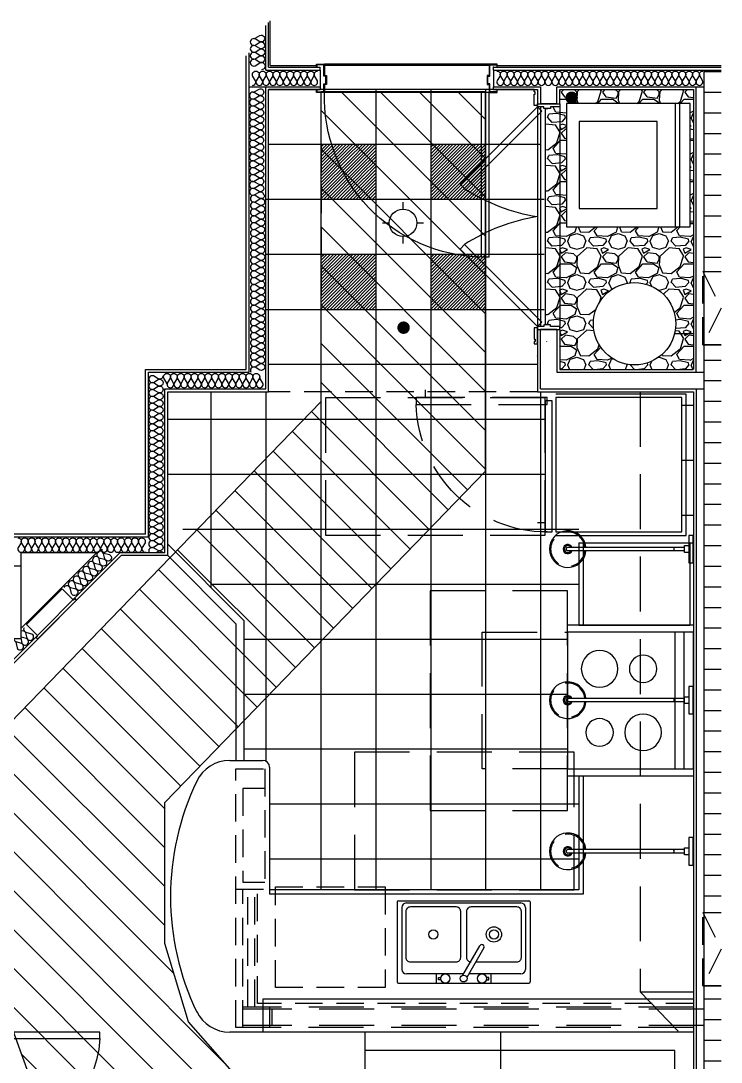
# Model space of a CAD drawing. Header units: inches. Extents: x 1121 to 1607, y 425 to 930.
# Drawn here: x 1453.6 to 1606.6, y 702.8 to 930.2 of the extents above; entities that cross this region are included whole.
import ezdxf

# ---------------------------------------------------------------- set-up
doc = ezdxf.new("R2010")
doc.units = ezdxf.units.IN
doc.header["$LTSCALE"] = 48
doc.header["$MEASUREMENT"] = 0
for name, pattern in [('CENTER', [2, 1.25, -0.25, 0.25, -0.25]), ('DASHED2', [0.375, 0.25, -0.125]), ('HIDDEN', [0.375, 0.25, -0.125]), ('HIDDEN2', [0.1875, 0.125, -0.0625])]:
    doc.linetypes.add(name, pattern=pattern)
doc.layers.get('0').update_dxf_attribs({"linetype": 'CONTINUOUS'})
doc.layers.get('DefPoints').update_dxf_attribs({"linetype": 'CONTINUOUS'})
for name, color, linetype in [('A-CLNG-ELEC', 4, 'CONTINUOUS'), ('A-CLNG-SOFFIT', 8, 'HIDDEN2'), ('a-clng-sprnkhd', 1, 'CONTINUOUS'), ('A-DOOR-FULL', 4, 'CONTINUOUS'), ('A-DOOR-THLD', 3, 'CONTINUOUS'), ('A-FAIR-CLR', 2, 'DASHED2'), ('A-FAIRH-HATCH', 9, 'CONTINUOUS'), ('A-FAIRH-ROUTE', 2, 'CONTINUOUS'), ('A-FLOR-CASE', 5, 'CONTINUOUS'), ('A-FLOR-EQPM', 5, 'CONTINUOUS'), ('A-FLOR-PATT', 13, 'CONTINUOUS'), ('A-FLOR-PFIX', 5, 'CONTINUOUS'), ('A-MWAL', 13, 'CONTINUOUS'), ('A-WALL-GYP', 13, 'CONTINUOUS'), ('A-WALL-HEAD', 6, 'CONTINUOUS'), ('A-WALL-IFULL', 7, 'CONTINUOUS'), ('A-WALL-INSUL', 9, 'CONTINUOUS'), ('A-WALL-JAMB', 8, 'CONTINUOUS'), ('a-wall-patt', 13, 'CONTINUOUS'), ('A-WALL-PGYP', 13, 'HIDDEN2'), ('A-WALL-PRHT', 5, 'CONTINUOUS'), ('A-WALL-XFULL', 4, 'CONTINUOUS'), ('S-COLS', 2, 'CONTINUOUS'), ('S-OPENINGS', 3, 'HIDDEN2'), ('S-WALL', 2, 'CONTINUOUS')]:
    doc.layers.add(name, color=color, linetype=linetype)
pattern_1 = [(0, (1954.574, 217.1187), (0, 4.5), [])]

# ---------------------------------------------------------------- blocks, each defined once
blk = doc.blocks.new('TopRef')
at = {"layer": 'A-FLOR-EQPM', "color": 8, "linetype": 'HIDDEN'}
blk.add_line((0.75, 57), (-0.9375, 57), dxfattribs=at)
at = {"layer": 'A-FLOR-EQPM'}
blk.add_line((28.125, 30.8125), (28.125, 32.5), dxfattribs=at)
at = {"layer": 'A-FLOR-EQPM', "color": 8, "linetype": 'HIDDEN'}
blk.add_lwpolyline([(2.25, 59), (2.25, 30.375), (0.75, 30.375), (0.75, 59)], close=True, dxfattribs=at)
at = {"layer": 'A-FLOR-EQPM'}
for points in [[(30.125, 29.3125), (1.5, 29.3125), (1.5, 30.8125), (30.125, 30.8125)], [(30.125, 1), (0.75, 1), (0.75, 28.5), (30.125, 28.5)]]:
    blk.add_lwpolyline(points, close=True, dxfattribs=at)
at = {"layer": 'A-FLOR-EQPM', "color": 8, "linetype": 'HIDDEN'}
blk.add_arc((1.5, 30.375), 28.625, 0, 88.498629, dxfattribs=at)
at = {"layer": 'DefPoints', "linetype": 'CENTER'}
for p, q in [((0, 0), (0, 28.5)), ((30.875, 28.5), (30.875, 0)), ((30.875, 0), (0, 0))]:
    blk.add_line(p, q, dxfattribs=at)
blk = doc.blocks.new('Range')
at = {"layer": 'A-FLOR-EQPM'}
for p, q in [((-14.9375, -2), (14.9375, -2)), ((-14.9375, -4), (14.9375, -4))]:
    blk.add_line(p, q, dxfattribs=at)
blk.add_lwpolyline([(14.9375, -27.5), (-14.9375, -27.5), (-14.9375, 0), (14.9375, 0)], close=True, dxfattribs=at)
at = {"layer": 'A-FLOR-EQPM', "color": 8, "linetype": 'HIDDEN'}
blk.add_lwpolyline([(-14.9375, -27.5), (-14.9375, -46.125), (14.9375, -46.125), (14.9375, -27.5)], dxfattribs=at)
at = {"layer": 'A-FLOR-EQPM'}
for centre, radius in [((-6.9375, -11), 4), ((6.9375, -11), 3), ((-6.9375, -20.5), 3), ((6.9375, -20.5), 4)]:
    blk.add_circle(centre, radius, dxfattribs=at)
at = {"layer": 'DefPoints', "linetype": 'CENTER'}
for p, q in [((-16.4375, -27.5), (-16.4375, 0)), ((16.4375, 0), (16.4375, -27.5))]:
    blk.add_line(p, q, dxfattribs=at)
blk = doc.blocks.new('2-0 WD DR')
at = {"layer": 'A-DOOR-FULL', "color": 4}
blk.add_lwpolyline([(0.62, -4.88), (2, -4.88), (2, -28.88), (0.62, -28.88)], close=True, dxfattribs=at)
at = {"layer": 'A-DOOR-FULL', "color": 3}
blk.add_arc((0.78, -5.06), 23.84, 272.9278, 0.4531, dxfattribs=at)
at = {"layer": 'A-WALL-HEAD'}
for p, q in [((0.62, 0), (24.63, 0)), ((0.62, -4.88), (24.63, -4.88))]:
    blk.add_line(p, q, dxfattribs=at)
at = {"layer": 'A-WALL-JAMB', "color": 8}
for points in [[(0.62, -3.5), (0.62, -4.87), (0, -4.87), (0, 0), (0.62, 0), (0.62, -2), (1, -2), (1, -3.5), (0.62, -3.5)], [(24.62, -3.5), (24.62, -4.87), (25.25, -4.87), (25.25, 0), (24.62, 0), (24.62, -2), (24.25, -2), (24.25, -3.5), (24.62, -3.5)]]:
    blk.add_lwpolyline(points, dxfattribs=at)
for points in [[(-2.13, -5.62), (-2.13, -5.37), (-2.63, -5.37), (-2.63, -5.62), (-2.63, -5.62), (-3.13, -5.62), (-3.13, -4.87), (0.37, -4.87), (0.37, -5.62)], [(27.38, -5.62), (27.38, -5.37), (27.88, -5.37), (27.88, -5.62), (27.88, -5.62), (28.38, -5.62), (28.38, -4.87), (24.88, -4.87), (24.88, -5.62)]]:
    blk.add_lwpolyline(points, close=True, dxfattribs=at)
blk = doc.blocks.new('4-0 PR DR')
at = {"layer": 'A-DOOR-FULL'}
for points in [[(0.62, -4.87), (1.6, -3.9), (18.52, -20.83), (17.55, -21.8)], [(48.62, -4.87), (47.65, -3.9), (30.72, -20.83), (31.7, -21.8)]]:
    blk.add_lwpolyline(points, close=True, dxfattribs=at)
at = {"layer": 'A-DOOR-FULL', "color": 3}
for centre, start, end in [((-17.01, 1.9), 327.3954, 350.7553), ((66.26, 1.9), 189.2447, 212.6046)]:
    blk.add_arc(centre, 42.19, start, end, dxfattribs=at)
at = {"layer": 'A-WALL-HEAD'}
for p, q in [((0.62, 0), (48.62, 0)), ((0.62, -4.88), (48.62, -4.87))]:
    blk.add_line(p, q, dxfattribs=at)
at = {"layer": 'A-WALL-JAMB'}
for points in [[(0.62, -3.5), (0.62, -4.87), (0, -4.87), (0, 0), (0.62, 0), (0.62, -2), (1, -2), (1, -3.5), (0.62, -3.5)], [(48.62, -3.5), (48.62, -4.87), (49.25, -4.87), (49.25, 0), (48.62, 0), (48.62, -2), (48.25, -2), (48.25, -3.5), (48.62, -3.5)]]:
    blk.add_lwpolyline(points, dxfattribs=at)
for points in [[(-2.13, -5.62), (-2.13, -5.37), (-2.63, -5.37), (-2.63, -5.62), (-2.63, -5.62), (-3.13, -5.62), (-3.13, -4.87), (0.37, -4.87), (0.37, -5.62)], [(51.38, -5.62), (51.38, -5.37), (51.88, -5.37), (51.88, -5.62), (51.88, -5.62), (52.38, -5.62), (52.38, -4.87), (48.88, -4.87), (48.88, -5.62)]]:
    blk.add_lwpolyline(points, close=True, dxfattribs=at)
blk = doc.blocks.new('3-0 MTL DR')
at = {"layer": 'A-DOOR-FULL'}
blk.add_lwpolyline([(2.59, -41.45), (2.59, -5.45), (0.96, -5.45), (0.96, -41.45)], close=True, dxfattribs=at)
at = {"layer": 'A-DOOR-FULL', "color": 3}
blk.add_arc((1.93, -6.48), 34.98, 271.0777, 1.6032, dxfattribs=at)
at = {"layer": 'A-DOOR-THLD'}
for p, q in [((0.9, 0.63), (36.9, 0.63)), ((0.9, -5.5), (36.9, -5.5))]:
    blk.add_line(p, q, dxfattribs=at)
at = {"layer": 'A-WALL-HEAD'}
for p, q in [((0.9, 0.37), (36.9, 0.37)), ((0.9, -4.88), (36.9, -4.88))]:
    blk.add_line(p, q, dxfattribs=at)
at = {"layer": 'A-WALL-JAMB', "color": 8}
for points in [[(-0.75, 0), (-0.86, 0), (-0.86, 0.63), (0.9, 0.63), (0.9, -1.83), (1.33, -1.83), (1.33, -3.75), (0.9, -3.75), (0.9, -5.5), (-0.86, -5.5), (-0.86, -4.88), (-0.75, -4.88), (-0.75, -5.39), (0.79, -5.39), (0.79, -3.64), (1.23, -3.64), (1.23, -1.94), (0.79, -1.94), (0.79, 0.52), (-0.75, 0.52), (-0.75, 0.11), (-0.75, 0.11)], [(38.54, 0), (38.65, 0), (38.65, 0.63), (36.9, 0.63), (36.9, -1.83), (36.46, -1.83), (36.46, -3.75), (36.9, -3.75), (36.9, -5.5), (38.65, -5.5), (38.65, -4.88), (38.54, -4.88), (38.54, -5.39), (37.01, -5.39), (37.01, -3.64), (36.57, -3.64), (36.57, -1.94), (37.01, -1.94), (37.01, 0.52), (38.54, 0.52), (38.54, 0.11), (38.54, 0.11)]]:
    blk.add_lwpolyline(points, close=True, dxfattribs=at)
at = {"layer": 'A-WALL-JAMB'}
blk.add_point((0, 0), dxfattribs=at)
blk = doc.blocks.new('A$C48A50644')
at = {"layer": 'A-FLOR-CASE', "linetype": 'Continuous'}
for p, q in [((-60, -21.91), (-60, 0.06)), ((-60, -4), (-4, -4)), ((-4, -4), (-4, -71.68)), ((-26.25, -42), (0, -42)), ((-20.25, -71.68), (0.15, -71.68))]:
    blk.add_line(p, q, dxfattribs=at)
at = {"layer": 'A-FLOR-CASE'}
for p, q in [((-54, -27.91), (-28.25, -27.91)), ((-26.25, -29.91), (-26.25, -67.63))]:
    blk.add_line(p, q, dxfattribs=at)
at = {"layer": 'A-FLOR-CASE', "linetype": 'Continuous'}
for centre, start in [((-54, -21.91), 180), ((-20.25, -65.68), 210)]:
    blk.add_arc(centre, 6, start, 270, dxfattribs=at)
at = {"layer": 'A-FLOR-CASE', "linetype": 'HIDDEN'}
for centre, radius, start, end in [((-28.25, -29.91), 2, 0, 90), ((-29.69, -71.09), 4.88, 29.5664, 45.1763)]:
    blk.add_arc(centre, radius, start, end, dxfattribs=at)

msp = doc.modelspace()

# ---------------------------------------------------------------- hatches: boundary and pattern name
at = {"layer": 'A-FAIRH-HATCH'}
h = msp.add_hatch(dxfattribs=at)
h.set_pattern_fill('ANSI31', color=256, scale=48, angle=270, style=0)
h.set_pattern_definition([(315, (-1622.1714, -3.963), (4.242641, 4.242641), [])])
h.paths.add_polyline_path([(1510.37, 688.73), (1490.26, 711.61), (1485.04, 728.73), (1485.04, 759.48), (1555.13, 831.85), (1555.13, 914.7), (1519.13, 914.7), (1519.13, 847), (1449.04, 774.63), (1449.04, 761.05), (1329.37, 761.05), (1329.37, 812.85), (1293.37, 812.85), (1293.37, 761.05), (1278.37, 761.05), (1278.37, 781.23), (1241.12, 832.53), (1199.72, 832.53), (1199.72, 796.53), (1223.52, 796.53), (1242.37, 768.88), (1242.37, 725.05), (1238.64, 660.5), (1219.32, 628.3), (1219.32, 576.75), (1169.6, 576.75), (1169.6, 540.75), (1219.32, 540.75), (1219.16, 483.9), (1211.54, 477.4), (1197.72, 472.89), (1156.92, 472.89), (1156.92, 436.89), (1203.44, 436.89), (1229.49, 445.39), (1248.3, 458.71), (1255.16, 480.72), (1255.16, 618.04), (1274.09, 649.61), (1278.29, 725.05), (1449.04, 725.05), (1449.04, 717.38), (1457.03, 695.47), (1474.37, 677.38), (1474.37, 477.05), (1414.37, 477.05), (1414.37, 569.46), (1399.11, 605.77), (1399.11, 651.05), (1363.1, 651.05), (1363.14, 605.79), (1321.22, 605.79), (1321.22, 569.79), (1376.97, 569.79), (1378.37, 564.64), (1378.37, 491.69), (1321.22, 491.69), (1321.22, 455.69), (1378.37, 455.69), (1378.37, 441.05), (1482.58, 441.05), (1483.73, 438.02), (1522.26, 438.02), (1510.37, 469.2)])
at = {"layer": 'A-FLOR-PATT'}
h = msp.add_hatch(dxfattribs=at)
h.set_pattern_fill('GRAVL1', color=256, scale=9, style=0)
h.set_pattern_definition([(228.0128, (6.51, 9.01044), (-71.9999841, -81.00001207), [1.210824, -119.87179]), (184.9697, (5.69998, 8.11044), (108.00000946, 8.99992176), [2.077812, -205.703325]), (132.5104, (3.63, 7.93044), (89.99991647, -99.00007806), [1.46509, -145.04429]), (267.2737, (0.11998, 5.68044), (8.99996416, 180.00000265), [1.892142, -187.322022]), (292.8337, (0.02998, 3.79044), (-45.00008915, 107.99996771), [1.855395, -183.684357]), (357.2737, (0.74998, 2.08044), (-180.00000265, 8.99996416), [1.892142, -187.322022]), (37.6942, (2.63998, 1.99044), (-117.00006611, -89.999913646), [2.50226, -247.72364]), (72.2553, (4.61998, 3.52044), (63.000096864, 197.99996608), [2.362392, -233.87689]), (121.4296, (5.33998, 5.77044), (-72.00007411, 116.99995533), [1.89855, -187.956657]), (175.2364, (4.35, 7.39044), (99.00000852, -8.9999238), [2.16749, -106.206867]), (222.3974, (2.18998, 7.57044), (-108.00006616, -98.99992874), [2.803032, -277.500375]), (138.8141, (9.03, 5.5904), (-63.00002652, 53.99997582), [0.95671, -94.714596]), (171.4692, (8.30998, 6.22044), (116.99998456, -18.00007119), [1.820133, -180.1936]), (225, (6.51, 6.4904), (-1e-15, -9.000003), [1.27279, -11.45513]), (203.1986, (5.88, 7.5704), (44.9999976, 18.0000119), [0.68542, -67.856535]), (291.8014, (5.25, 7.3004), (-8.9999992, 27.0000025), [0.969327, -47.49716]), (30.9638, (5.61, 6.4004), (26.9999822, 18.0000224), [1.57436, -50.904207]), (161.5651, (6.96, 7.2104), (18.000004, -8.9999856), [1.13842, -27.322083]), (16.3895, (0.03, 7.30044), (90.00001979, 26.99993439), [1.5948, -157.885605]), (70.3462, (1.56, 7.75044), (-35.99995723, -99.00001922), [1.33795, -132.45667]), (293.1986, (6.96, 9.0104), (-18.0000119, 44.9999976), [1.370835, -67.17112]), (343.6105, (7.5, 7.75044), (-90.00001979, 26.99993439), [1.5948, -157.885605]), (339.444, (0.03, 1.7204), (-45.0000166, 17.99996397), [1.53792, -75.358116]), (294.7751, (1.47, 1.18044), (-44.9999297, 99.0000308), [1.2886, -127.571787]), (66.8014, (7.05, 0.0104), (18.0000119, 44.9999976), [1.370835, -67.17112]), (17.354, (7.59, 1.27044), (-117.00001817, -35.99995052), [1.50868, -149.358816]), (69.444, (2.64, 0.0104), (-17.99996397, -45.0000166), [0.76896, -76.127076]), (101.3099, (6.51, 0.0104), (-8.9999787, 36.0000068), [0.45891, -45.43226]), (165.9638, (6.42, 0.4604), (27.000005, -8.9999825), [1.855395, -35.25255]), (186.009, (4.62, 0.91044), (89.99999776, 8.99999386), [1.71945, -170.225307]), (303.6901, (5.61, 5.5904), (-9.000012, 17.999996), [1.298, -31.15196]), (353.1572, (6.32998, 4.51044), (152.99999429, -18.00007198), [2.266146, -224.348067]), (60.9454, (8.58, 4.2404), (-36.00000024, -63.00000346), [0.926604, -91.734066]), (90, (9.03, 5.05), (-9, 9), [0.54, -8.46]), (120.2564, (4.44, 1.18044), (35.99995398, -63.0000221), [1.250316, -123.78168]), (48.0128, (3.81, 2.26044), (71.9999841, 81.00001207), [2.42165, -118.66097]), (0, (5.43, 4.06), (9, 9), [2.34, -6.66]), (325.3048, (7.77, 4.06044), (-89.99994833, 63.00007749), [1.423026, -140.879466]), (254.0546, (8.94, 3.2504), (-8.999999, -36.0000011), [1.31042, -64.21057]), (207.646, (8.57998, 1.99044), (-170.999962265, -90.00006942), [2.133585, -211.225266]), (175.4261, (6.68998, 1.00044), (-117.000005025, 8.99995321), [2.25719, -223.461666])])
h.paths.add_polyline_path([(1600.54, 885.93), (1599.84, 885.93), (1599.84, 885.18), (1572.84, 885.18), (1572.84, 912.18), (1599.84, 912.18), (1599.84, 885.93), (1600.54, 885.93), (1600.54, 915.2), (1571.35, 915.2), (1571.35, 912.07), (1571.35, 911.45), (1569.35, 911.45), (1569.35, 911.07), (1568.22, 911.07), (1568.22, 863.82), (1569.35, 863.82), (1569.35, 863.45), (1571.35, 863.45), (1571.35, 862.82), (1571.35, 854.07), (1600.54, 854.07), (1600.54, 861.93), (1596.44, 861.93, -0.887613), (1578.69, 864.05, -1), (1596.69, 864.05, -0.059539), (1596.44, 861.93), (1600.54, 861.93)])
h = msp.add_hatch(dxfattribs=at)
h.set_pattern_fill('ANSI31', color=256, scale=4, angle=90, style=0)
h.set_pattern_definition([(225, (921.55254, 1088.49906), (-0.3535534, 0.3535534), [])])
h.paths.add_polyline_path([(1531.22, 867.19), (1519.22, 867.19), (1519.22, 879.2), (1531.22, 879.2)])
edge = h.paths.add_edge_path()
edge.add_line((1531.22, 892.16), (1531.22, 891.2))
edge.add_line((1531.22, 891.2), (1519.22, 891.2))
edge.add_line((1519.22, 891.2), (1519.22, 903.2))
edge.add_line((1519.22, 903.2), (1523.17, 903.2))
edge.add_ellipse((1555.83, 918.58), major_axis=(-25.53, 25.53), ratio=1, start_angle=70.2211, end_angle=92.0301)
edge = h.paths.add_edge_path(flags=16)
edge.add_ellipse((1555.83, 918.58), major_axis=(-25.53, 25.53), ratio=1, start_angle=70.2211, end_angle=92.0301, ccw=False)
edge.add_line((1523.17, 903.2), (1531.22, 903.2))
edge.add_line((1531.22, 903.2), (1531.22, 892.16))
h.paths.add_polyline_path([(1554.35, 891.2), (1543.22, 891.2), (1543.22, 903.2), (1554.35, 903.2)])
h.paths.add_polyline_path([(1555.22, 867.19), (1543.22, 867.19), (1543.22, 879.2), (1555.22, 879.2)])
h.paths.add_polyline_path([(1555.22, 892.88), (1555.16, 892.77), (1555.22, 892.74), (1555.22, 891.2), (1554.35, 891.2), (1554.35, 903.2), (1555.22, 903.2)])
at = {"layer": 'a-wall-patt'}
h = msp.add_hatch(dxfattribs=at)
h.set_pattern_fill('LINE', color=256, scale=36, style=0)
h.set_pattern_definition(pattern_1)
h.paths.add_polyline_path([(1606.6, 919.45), (1602.79, 919.45), (1602.79, 875.45), (1606.6, 875.45)])
h = msp.add_hatch(dxfattribs=at)
h.set_pattern_fill('LINE', color=256, scale=36, style=0)
h.set_pattern_definition(pattern_1)
h.paths.add_polyline_path([(1606.6, 859.45), (1602.79, 859.45), (1602.79, 735.45), (1606.6, 735.45)])
h = msp.add_hatch(dxfattribs=at)
h.set_pattern_fill('LINE', color=256, scale=36, style=0)
h.set_pattern_definition(pattern_1)
h.paths.add_polyline_path([(1606.6, 719.45), (1602.79, 719.45), (1602.79, 575.33), (1606.6, 575.33)])

# ---------------------------------------------------------------- linework, layer by layer
at = {"color": 8}
msp.add_point((1556.83, 920.07), dxfattribs=at)
at = {"layer": 'A-CLNG-ELEC'}
for p, q in [((1537.1, 889.09), (1537.1, 890.59)), ((1532.6, 886.09), (1534.1, 886.09)), ((1540.1, 886.09), (1541.6, 886.09)), ((1537.1, 881.59), (1537.1, 883.09)), ((1598.56, 815.21), (1573.1, 815.21)), ((1598.56, 814.46), (1573.1, 814.46)), ((1598.56, 782.21), (1573.1, 782.21)), ((1598.56, 781.46), (1573.1, 781.46)), ((1598.56, 749.21), (1573.1, 749.21)), ((1598.56, 748.46), (1573.1, 748.46))]:
    msp.add_line(p, q, dxfattribs=at)
for points in [[(1599.56, 811.84), (1600.48, 811.84), (1600.48, 817.84), (1599.56, 817.84)], [(1599.56, 778.84), (1600.48, 778.84), (1600.48, 784.84), (1599.56, 784.84)], [(1599.56, 745.84), (1600.48, 745.84), (1600.48, 751.84), (1599.56, 751.84)]]:
    msp.add_lwpolyline(points, close=True, dxfattribs=at)
for points in [[(1598.56, 814.09), (1598.56, 815.59), (1599.56, 815.59), (1599.56, 814.09), (1598.56, 814.09)], [(1598.56, 781.09), (1598.56, 782.59), (1599.56, 782.59), (1599.56, 781.09), (1598.56, 781.09)], [(1598.56, 748.09), (1598.56, 749.59), (1599.56, 749.59), (1599.56, 748.09), (1598.56, 748.09)]]:
    msp.add_lwpolyline(points, dxfattribs=at)
msp.add_circle((1537.1, 886.09), 3, dxfattribs=at)
for centre, radius, start, end in [((1573.1, 814.84), 4, 7.1808, 352.8192), ((1573.1, 814.84), 1, 22.0243, 337.9757), ((1573.1, 814.84), 0.75, 30, 330), ((1573.1, 814.84), 0.375, 90, 270), ((1595.85, 814.84), 0.5, 311.4096, 48.5904), ((1573.1, 781.84), 4, 7.1808, 352.8192), ((1573.1, 781.84), 1, 22.0243, 337.9757), ((1573.1, 781.84), 0.75, 30, 330), ((1573.1, 781.84), 0.375, 90, 270), ((1595.85, 781.84), 0.5, 311.4096, 48.5904), ((1573.1, 748.84), 4, 7.1808, 352.8192), ((1573.1, 748.84), 1, 22.0243, 337.9757), ((1573.1, 748.84), 0.75, 30, 330), ((1573.1, 748.84), 0.375, 90, 270), ((1595.85, 748.84), 0.5, 311.4096, 48.5904)]:
    msp.add_arc(centre, radius, start, end, dxfattribs=at)
at = {"layer": 'A-CLNG-ELEC', "linetype": 'HIDDEN2'}
for centre in [(1573.1, 814.84), (1573.1, 781.84), (1573.1, 748.84)]:
    msp.add_arc(centre, 3.75, 7.6623, 352.3377, dxfattribs=at)
at = {"layer": 'A-CLNG-SOFFIT'}
msp.add_line((1566.47, 849.19), (1507.73, 849.19), dxfattribs=at)
msp.add_lwpolyline([(1519.22, 867.19), (1555.22, 867.19), (1555.22, 903.2), (1519.22, 903.2)], close=True, dxfattribs=at)
at = {"layer": 'a-clng-sprnkhd', "const_width": 1.36}
for points in [[(1573.94, 912.72, 1), (1573.94, 914.08, 1)], [(1537.22, 862.51, 1), (1537.22, 863.87, 1)]]:
    msp.add_lwpolyline(points, format="xyb", close=True, dxfattribs=at)
at = {"layer": 'A-FAIR-CLR'}
for points in [[(1520.17, 817.89), (1568.17, 817.89), (1568.17, 847.89), (1520.17, 847.89)], [(1543.05, 805.76), (1543.05, 757.76), (1573.05, 757.76), (1573.05, 805.76)], [(1526.48, 740.46), (1574.48, 740.46), (1574.48, 770.46), (1526.48, 770.46)]]:
    msp.add_lwpolyline(points, close=True, dxfattribs=at)
at = {"layer": 'A-FAIRH-ROUTE'}
for points in [[(1510.37, 688.73), (1490.26, 711.61), (1485.04, 728.73), (1485.04, 759.48), (1555.13, 831.85), (1555.13, 914.7), (1519.13, 914.7), (1519.13, 847), (1449.04, 774.63), (1449.04, 761.05), (1329.37, 761.05), (1329.37, 812.85), (1293.37, 812.85), (1293.37, 761.05), (1278.37, 761.05), (1278.37, 781.23), (1241.12, 832.53), (1199.72, 832.53), (1199.72, 796.53), (1223.52, 796.53), (1242.37, 768.88), (1242.37, 725.05), (1238.64, 660.5)], [(1274.09, 649.61), (1278.29, 725.05), (1449.04, 725.05), (1449.04, 717.38), (1457.03, 695.47)]]:
    msp.add_lwpolyline(points, dxfattribs=at)
at = {"layer": 'A-FLOR-CASE', "linetype": 'DASHED2'}
for p, q in [((1588.87, 849.19), (1588.87, 718.19)), ((1588.87, 718.19), (1600.48, 706.19)), ((1588.87, 718.19), (1600.54, 718.19))]:
    msp.add_line(p, q, dxfattribs=at)
at = {"layer": 'A-FLOR-CASE'}
for p, q in [((1575.48, 816.19), (1600.48, 816.19)), ((1575.48, 816.19), (1575.48, 798.19)), ((1576.48, 816.19), (1576.48, 798.19)), ((1599.73, 816.19), (1599.73, 798.19)), ((1599.73, 798.19), (1575.48, 798.19)), ((1499.25, 768.69), (1506.46, 768.69)), ((1507.96, 767.19), (1507.96, 739.46)), ((1575.48, 765.32), (1575.48, 740.46)), ((1575.48, 765.32), (1600.48, 765.32)), ((1576.48, 765.32), (1576.48, 739.46)), ((1575.48, 740.46), (1507.96, 740.46)), ((1576.48, 739.46), (1507.96, 739.46)), ((1600.54, 716.59), (1506.46, 716.59)), ((1506.46, 716.59), (1506.46, 709.34)), ((1516.3, 709.34), (1499.25, 709.34)), ((1600.48, 709.34), (1515.98, 709.34))]:
    msp.add_line(p, q, dxfattribs=at)
at = {"layer": 'A-FLOR-CASE', "color": 8, "linetype": 'HIDDEN2'}
msp.add_line((1600.54, 715.59), (1505.33, 715.59), dxfattribs=at)
at = {"layer": 'A-FLOR-CASE'}
for centre, radius, start, end in [((1499.25, 760.69), 8, 89.9965, 154.3855), ((1506.46, 767.19), 1.5, 360, 90), ((1544.61, 738.94), 58.31, 154.3848, 205.6163), ((1499.25, 717.34), 8, 205.6145, 270)]:
    msp.add_arc(centre, radius, start, end, dxfattribs=at)
at = {"layer": 'A-FLOR-EQPM'}
for p, q in [((1596.59, 885.18), (1596.59, 912.18)), ((1597.59, 885.18), (1597.59, 912.18))]:
    msp.add_line(p, q, dxfattribs=at)
for points in [[(1599.84, 885.18), (1599.84, 912.18), (1572.84, 912.18), (1572.84, 885.18), (1599.84, 885.18)], [(1592.59, 889.18), (1592.59, 908.18), (1575.59, 908.18), (1575.59, 889.18), (1592.59, 889.18)]]:
    msp.add_lwpolyline(points, dxfattribs=at)
msp.add_lwpolyline([(1454.85, 798.37), (1457.32, 795.92), (1456.96, 795.57), (1457.32, 795.21), (1465.8, 803.7), (1465.45, 804.05), (1465.1, 803.7), (1462.63, 806.15)], close=True, dxfattribs=at)
at = {"layer": 'A-FLOR-EQPM', "linetype": 'HIDDEN2'}
msp.add_lwpolyline([(1533.22, 719.07), (1509.22, 719.07), (1509.22, 741.06), (1533.22, 741.06), (1533.22, 719.07)], dxfattribs=at)
at = {"layer": 'A-FLOR-PATT'}
for p, q in [((1565.72, 915.2), (1507.73, 915.2)), ((1531.22, 740.46), (1531.22, 915.04)), ((1543.22, 740.46), (1543.22, 915.04)), ((1555.22, 740.46), (1555.22, 915.04)), ((1519.22, 740.46), (1519.22, 913.82)), ((1567.22, 863.45), (1567.22, 911.45)), ((1568.22, 863.82), (1568.22, 911.07)), ((1567.22, 903.2), (1507.73, 903.2)), ((1567.91, 891.2), (1507.22, 891.2)), ((1599.84, 885.93), (1600.48, 885.93)), ((1567.91, 879.2), (1507.22, 879.2)), ((1507.22, 867.19), (1567.91, 867.19)), ((1596.44, 861.93), (1600.48, 861.93)), ((1566.47, 860.2), (1566.47, 854.33)), ((1568.47, 860.25), (1568.47, 860.2)), ((1507.73, 855.19), (1566.47, 855.19)), ((1495.22, 806.41), (1495.22, 849.19)), ((1507.22, 768.48), (1507.22, 849.19)), ((1567.22, 740.46), (1567.22, 849.19)), ((1600.48, 846.2), (1597.98, 846.2)), ((1485.73, 843.19), (1568.17, 843.19)), ((1600.48, 834.2), (1597.98, 834.2)), ((1485.73, 831.19), (1568.17, 831.19)), ((1600.48, 822.2), (1597.98, 822.2)), ((1489.02, 819.19), (1575.48, 819.19)), ((1485.73, 815.9), (1502.35, 799.28)), ((1485.73, 813.43), (1500.6, 798.55)), ((1495.22, 807.19), (1575.48, 807.19)), ((1500.6, 798.55), (1500.6, 768.69)), ((1502.35, 799.28), (1502.35, 768.69)), ((1502.35, 795.19), (1573.05, 795.19)), ((1502.35, 783.19), (1573.05, 783.19)), ((1502.35, 771.19), (1573.05, 771.19)), ((1507.96, 759.19), (1575.48, 759.19)), ((1507.96, 747.19), (1575.48, 747.19))]:
    msp.add_line(p, q, dxfattribs=at)
at = {"layer": 'A-FLOR-PFIX'}
for p, q in [((1535.84, 737.81), (1535.84, 720.31)), ((1536.09, 738.06), (1564.59, 738.06)), ((1537.84, 737.56), (1562.84, 737.56)), ((1564.84, 737.81), (1564.84, 720.31)), ((1536.84, 736.56), (1536.84, 723.06)), ((1563.84, 736.56), (1563.84, 723.06)), ((1550.19, 721.8), (1553.91, 728.24)), ((1554.77, 727.74), (1551.06, 721.3)), ((1544.34, 722.06), (1537.84, 722.06)), ((1544.84, 721.31), (1545.4, 721.31)), ((1544.84, 720.81), (1544.84, 721.31)), ((1555.84, 721.31), (1555.28, 721.31)), ((1555.84, 720.81), (1555.84, 721.31)), ((1562.84, 722.06), (1556.34, 722.06)), ((1536.09, 720.06), (1564.59, 720.06)), ((1545.4, 720.81), (1544.84, 720.81)), ((1555.28, 720.81), (1555.84, 720.81))]:
    msp.add_line(p, q, dxfattribs=at)
msp.add_lwpolyline([(1537.71, 735.69), (1537.71, 725.69, 0.414214), (1538.71, 724.69), (1548.71, 724.69, 0.414214), (1549.71, 725.69), (1549.71, 735.69, 0.414214), (1548.71, 736.69), (1538.71, 736.69, 0.414214)], format="xyb", close=True, dxfattribs=at)
for points in [[(1553.01, 724.69), (1561.96, 724.69, 0.414214), (1562.96, 725.69), (1562.96, 735.69, 0.414214), (1561.96, 736.69), (1551.96, 736.69, 0.414214), (1550.96, 735.69)], [(1550.96, 735.69), (1550.96, 725.69, 0.414214), (1551.96, 724.69)]]:
    msp.add_lwpolyline(points, format="xyb", dxfattribs=at)
msp.add_lwpolyline([(1550.33, 722.06), (1544.34, 722.06), (1544.34, 720.06), (1556.34, 720.06), (1556.34, 722.06), (1551.49, 722.06)], dxfattribs=at)
for centre, radius in [((1587.69, 864.05), 9), ((1556.96, 730.69), 1.67), ((1546.34, 721.06), 1), ((1550.34, 721.06), 0.75), ((1554.34, 721.06), 1)]:
    msp.add_circle(centre, radius, dxfattribs=at)
at = {"layer": 'A-FLOR-PFIX', "linetype": 'Continuous'}
for centre in [(1543.71, 730.69), (1556.96, 730.69)]:
    msp.add_circle(centre, 1, dxfattribs=at)
at = {"layer": 'A-FLOR-PFIX'}
for centre, radius, start, end in [((1536.09, 737.81), 0.25, 90, 180), ((1537.84, 736.56), 1, 90, 180), ((1562.84, 736.56), 1, 0, 90), ((1564.59, 737.81), 0.25, 0, 90), ((1554.34, 727.99), 0.5, 330, 150), ((1537.84, 723.06), 1, 180, 270), ((1562.84, 723.06), 1, 270, 0), ((1536.09, 720.31), 0.25, 180, 270), ((1564.59, 720.31), 0.25, 270, 0)]:
    msp.add_arc(centre, radius, start, end, dxfattribs=at)
at = {"layer": 'A-MWAL'}
for p, q in [((1508.1, 920.45), (1508.1, 930.2)), ((1508.1, 920.45), (1518.17, 920.45)), ((1519.03, 919.45), (1519.03, 920.07)), ((1556.83, 919.45), (1556.83, 920.07)), ((1557.69, 920.45), (1606.6, 920.45)), ((1519.03, 915.82), (1519.03, 915.2)), ((1556.82, 915.82), (1556.82, 915.2))]:
    msp.add_line(p, q, dxfattribs=at)
at = {"layer": 'A-WALL-GYP'}
for p, q in [((1507.72, 920.07), (1507.72, 929.82)), ((1502.85, 894.44), (1502.85, 922.57)), ((1507.72, 920.07), (1519.03, 920.07)), ((1556.83, 920.07), (1606.6, 920.07)), ((1507.73, 894.44), (1507.73, 915.2)), ((1507.73, 915.2), (1519.03, 915.2)), ((1556.83, 915.2), (1566.47, 915.2)), ((1566.47, 915.2), (1566.47, 915.08)), ((1566.47, 915.14), (1566.47, 912.07)), ((1571.35, 915.2), (1600.54, 915.2)), ((1571.35, 912.07), (1571.35, 915.2)), ((1600.54, 915.2), (1600.54, 854.07)), ((1502.85, 854.07), (1502.85, 894.44)), ((1507.73, 849.19), (1507.73, 894.44)), ((1566.47, 862.82), (1566.47, 849.19)), ((1571.35, 862.82), (1571.35, 854.07)), ((1566.47, 856.94), (1566.47, 857.06)), ((1480.85, 854.07), (1502.85, 854.07)), ((1480.85, 818.07), (1480.85, 854.07)), ((1571.35, 854.07), (1600.48, 854.07)), ((1485.73, 849.19), (1507.73, 849.19)), ((1485.73, 813.43), (1485.73, 849.19)), ((1566.47, 849.19), (1600.54, 849.19)), ((1600.54, 849.19), (1600.54, 437.84)), ((1480.85, 818.07), (1441.98, 818.07)), ((1475.53, 813.43), (1446.85, 784.75)), ((1485.73, 813.43), (1475.53, 813.43))]:
    msp.add_line(p, q, dxfattribs=at)
at = {"layer": 'A-WALL-IFULL'}
for p, q in [((1503.48, 894.44), (1503.48, 915.82)), ((1507.1, 894.44), (1507.1, 915.82)), ((1567.1, 915.82), (1567.1, 912.07)), ((1570.72, 912.07), (1570.72, 915.82)), ((1601.17, 853.44), (1601.17, 915.82)), ((1570.72, 912.07), (1567.1, 912.07)), ((1503.48, 853.44), (1503.48, 894.44)), ((1507.1, 849.82), (1507.1, 894.44)), ((1567.1, 849.82), (1567.1, 862.82)), ((1570.72, 862.82), (1567.1, 862.82)), ((1570.72, 862.82), (1570.72, 853.44)), ((1481.48, 853.44), (1503.48, 853.44)), ((1570.72, 853.44), (1602.79, 853.44)), ((1485.1, 849.82), (1507.1, 849.82)), ((1567.1, 849.82), (1602.79, 849.82)), ((1601.17, 849.82), (1601.17, 437.21)), ((1481.48, 817.44), (1442.6, 817.44)), ((1446.23, 785.01), (1475.27, 814.05)), ((1470.15, 814.05), (1453.6, 814.05)), ((1453.6, 797.51), (1470.15, 814.05)), ((1453.6, 814.05), (1453.6, 811.21)), ((1485.1, 814.05), (1475.27, 814.05))]:
    msp.add_line(p, q, dxfattribs=at)
at = {"layer": 'A-WALL-IFULL', "linetype": 'Continuous'}
for p, q in [((1481.48, 817.44), (1481.48, 853.44)), ((1485.1, 814.05), (1485.1, 849.82))]:
    msp.add_line(p, q, dxfattribs=at)
at = {"layer": 'A-WALL-INSUL'}
for points in [[(1504.5, 926.33, 0.097573), (1504.78, 926.38), (1505.84, 927.02, -1.490725), (1505.84, 925.63), (1504.78, 926.27, 1.490725), (1504.78, 924.88), (1505.84, 925.52, -1.490725), (1505.84, 924.13), (1504.78, 924.77, 1.490725), (1504.78, 923.38), (1505.84, 924.02, -1.490725), (1505.84, 922.63), (1504.78, 923.27, 1.490725), (1504.78, 921.88), (1505.84, 922.52, -1.490725), (1505.84, 921.13), (1504.78, 921.77, 1.490725), (1504.78, 920.38), (1505.84, 921.02, -1.258046), (1506.17, 919.53, -0.533342)], [(1504.19, 916.09, 0.533342), (1504.89, 917.12), (1504.25, 918.18, -1.490725), (1505.64, 918.18), (1505, 917.12, 1.490725), (1506.39, 917.12), (1505.75, 918.18, -0.533342), (1506.44, 919.21, -0.533342), (1507.14, 918.18), (1506.5, 917.12, 1.490725), (1507.89, 917.12), (1507.25, 918.18, -1.490725), (1508.64, 918.18), (1508, 917.12, 1.490725), (1509.39, 917.12), (1508.75, 918.18, -1.490725), (1510.14, 918.18), (1509.5, 917.12, 1.490725), (1510.89, 917.12), (1510.25, 918.18, -1.490725), (1511.64, 918.18), (1511, 917.12, 1.490725), (1512.39, 917.12), (1511.75, 918.18, -1.490725), (1513.14, 918.18), (1512.5, 917.12, 1.490725), (1513.89, 917.12), (1513.25, 918.18, -1.490725), (1514.64, 918.18), (1514, 917.12, 1.490725), (1515.39, 917.12), (1514.75, 918.18, -1.490725), (1516.14, 918.18), (1515.5, 917.12, 1.490725), (1516.89, 917.12), (1516.25, 918.18, -1.490725), (1517.64, 918.18), (1517, 917.12, 1.490725), (1518.39, 917.12), (1517.75, 918.18, -0.533342), (1518.44, 919.21)], [(1557.6, 919.23, -0.533342), (1558.3, 918.2), (1557.66, 917.14, 1.490725), (1559.05, 917.14), (1558.41, 918.2, -1.490725), (1559.8, 918.2), (1559.16, 917.14, 1.490725), (1560.55, 917.14), (1559.91, 918.2, -1.490725), (1561.3, 918.2), (1560.66, 917.14, 1.490725), (1562.05, 917.14), (1561.41, 918.2, -1.490725), (1562.8, 918.2), (1562.16, 917.14, 1.490725), (1563.55, 917.14), (1562.91, 918.2, -0.533342), (1563.6, 919.23, -0.533342), (1564.3, 918.2), (1563.66, 917.14, 1.490725), (1565.05, 917.14), (1564.41, 918.2, -1.490725), (1565.8, 918.2), (1565.16, 917.14, 1.490725), (1566.55, 917.14), (1565.91, 918.2, -0.533342), (1566.6, 919.23, -0.533342), (1567.3, 918.2), (1566.66, 917.14, 1.490725), (1568.05, 917.14), (1567.41, 918.2, -1.490725), (1568.8, 918.2), (1568.16, 917.14, 1.490725), (1569.55, 917.14), (1568.91, 918.2, -1.490725), (1570.3, 918.2), (1569.66, 917.14, 1.490725), (1571.05, 917.14), (1570.41, 918.2, -1.490725), (1571.8, 918.2), (1571.16, 917.14, 1.490725), (1572.55, 917.14), (1571.91, 918.2, -1.490725), (1573.3, 918.2), (1572.66, 917.14, 1.490725), (1574.05, 917.14), (1573.41, 918.2, -1.490725), (1574.8, 918.2), (1574.16, 917.14, 1.490725), (1575.55, 917.14), (1574.91, 918.2, -1.490725), (1576.3, 918.2), (1575.66, 917.14, 1.490725), (1577.05, 917.14), (1576.41, 918.2, -1.490725), (1577.8, 918.2), (1577.16, 917.14, 1.490725), (1578.55, 917.14), (1577.91, 918.2, -0.533342), (1578.6, 919.23, -0.533342), (1579.3, 918.2), (1578.66, 917.14, 1.490725), (1580.05, 917.14), (1579.41, 918.2, -1.490725), (1580.8, 918.2), (1580.16, 917.14, 1.490725), (1581.55, 917.14), (1580.91, 918.2, -1.490725), (1582.3, 918.2), (1581.66, 917.14, 1.490725), (1583.05, 917.14), (1582.41, 918.2, -1.490725), (1583.8, 918.2), (1583.16, 917.14, 1.490725), (1584.55, 917.14), (1583.91, 918.2, -1.490725), (1585.3, 918.2), (1584.66, 917.14, 1.490725), (1586.05, 917.14), (1585.41, 918.2, -1.490725), (1586.8, 918.2), (1586.16, 917.14, 1.490725), (1587.55, 917.14), (1586.91, 918.2, -1.490725), (1588.3, 918.2), (1587.66, 917.14, 1.490725), (1589.05, 917.14), (1588.41, 918.2, -1.490725), (1589.8, 918.2), (1589.16, 917.14, 1.490725), (1590.55, 917.14), (1589.91, 918.2, -0.533342), (1590.6, 919.23, -0.533342), (1591.3, 918.2), (1590.66, 917.14, 1.490725), (1592.05, 917.14), (1591.41, 918.2, -1.490725), (1592.8, 918.2), (1592.16, 917.14, 1.490725), (1593.55, 917.14), (1592.91, 918.2, -1.490725), (1594.3, 918.2), (1593.66, 917.14, 1.490725), (1595.05, 917.14), (1594.41, 918.2, -1.490725), (1595.8, 918.2), (1595.16, 917.14, 1.490725), (1596.55, 917.14), (1595.91, 918.2, -1.490725), (1597.3, 918.2), (1596.66, 917.14, 1.490725), (1598.05, 917.14), (1597.41, 918.2, -1.490725), (1598.8, 918.2), (1598.16, 917.14, 1.490725), (1599.55, 917.14), (1598.91, 918.2, -1.490725), (1600.3, 918.2), (1599.66, 917.14, 1.490725), (1601.05, 917.14), (1600.41, 918.2, -1.490725), (1601.8, 918.2), (1601.16, 917.14, 1.490725), (1602.55, 917.14), (1601.91, 918.2, -0.533342), (1602.6, 919.23)], [(1504.3, 914.62, 0.097573), (1504.58, 914.67), (1505.64, 915.31, -1.490725), (1505.64, 913.92), (1504.58, 914.56, 1.490725), (1504.58, 913.17), (1505.64, 913.81, -1.490725), (1505.64, 912.42), (1504.58, 913.06, 1.490725), (1504.58, 911.67), (1505.64, 912.31, -1.490725), (1505.64, 910.92), (1504.58, 911.56, 1.490725), (1504.58, 910.17), (1505.64, 910.81, -1.490725), (1505.64, 909.42), (1504.58, 910.06, 1.490725), (1504.58, 908.67), (1505.64, 909.31, -1.490725), (1505.64, 907.92), (1504.58, 908.56, 1.490725), (1504.58, 907.17), (1505.64, 907.81, -1.490725), (1505.64, 906.42), (1504.58, 907.06, 1.490725), (1504.58, 905.67), (1505.64, 906.31, -1.490725), (1505.64, 904.92), (1504.58, 905.56, 1.490725), (1504.58, 904.17), (1505.64, 904.81, -0.533342), (1506.67, 904.12)], [(1506.67, 904.12, -0.533342), (1505.64, 903.42), (1504.58, 904.06, 1.490725), (1504.58, 902.67), (1505.64, 903.31, -1.490725), (1505.64, 901.92), (1504.58, 902.56, 1.490725), (1504.58, 901.17), (1505.64, 901.81, -1.490725), (1505.64, 900.42), (1504.58, 901.06, 1.490725), (1504.58, 899.67), (1505.64, 900.31, -1.490725), (1505.64, 898.92), (1504.58, 899.56, 1.490725), (1504.58, 898.17), (1505.64, 898.81, -1.490725), (1505.64, 897.42), (1504.58, 898.06, 1.490725), (1504.58, 896.67), (1505.64, 897.31, -1.490725), (1505.64, 895.92), (1504.58, 896.56, 1.490725), (1504.58, 895.17), (1505.64, 895.81, -1.490725), (1505.64, 894.42), (1504.58, 895.06, 1.490725), (1504.58, 893.67), (1505.64, 894.31, -1.490725), (1505.64, 892.92), (1504.58, 893.56, 1.490725), (1504.58, 892.17), (1505.64, 892.81, -0.533342), (1506.67, 892.12)], [(1506.89, 892.12, -0.533342), (1505.85, 891.42), (1504.8, 892.06, 1.490725), (1504.8, 890.67), (1505.85, 891.31, -1.490725), (1505.85, 889.92), (1504.8, 890.56, 1.490725), (1504.8, 889.17), (1505.85, 889.81, -1.490725), (1505.85, 888.42), (1504.8, 889.06, 1.490725), (1504.8, 887.67), (1505.85, 888.31, -1.490725), (1505.85, 886.92), (1504.8, 887.56, 1.490725), (1504.8, 886.17), (1505.85, 886.81, -1.490725), (1505.85, 885.42), (1504.8, 886.06, 1.490725), (1504.8, 884.67), (1505.85, 885.31, -1.490725), (1505.85, 883.92), (1504.8, 884.56, 1.490725), (1504.8, 883.17), (1505.85, 883.81, -1.490725), (1505.85, 882.42), (1504.8, 883.06, 1.490725), (1504.8, 881.67), (1505.85, 882.31, -1.490725), (1505.85, 880.92), (1504.8, 881.56, 1.490725), (1504.8, 880.17), (1505.85, 880.81, -0.533342), (1506.89, 880.12)], [(1506.89, 880.12, -0.533342), (1505.85, 879.42), (1504.8, 880.06, 1.490725), (1504.8, 878.67), (1505.85, 879.31, -1.490725), (1505.85, 877.92), (1504.8, 878.56, 1.490725), (1504.8, 877.17), (1505.85, 877.81, -1.490725), (1505.85, 876.42), (1504.8, 877.06, 1.490725), (1504.8, 875.67), (1505.85, 876.31, -1.490725), (1505.85, 874.92), (1504.8, 875.56, 1.490725), (1504.8, 874.17), (1505.85, 874.81, -1.490725), (1505.85, 873.42), (1504.8, 874.06, 1.490725), (1504.8, 872.67), (1505.85, 873.31, -1.490725), (1505.85, 871.92), (1504.8, 872.56, 1.490725), (1504.8, 871.17), (1505.85, 871.81, -1.490725), (1505.85, 870.42), (1504.8, 871.06, 1.490725), (1504.8, 869.67), (1505.85, 870.31, -1.490725), (1505.85, 868.92), (1504.8, 869.56, 1.490725), (1504.8, 868.17), (1505.85, 868.81, -0.533342), (1506.89, 868.12)], [(1506.89, 868.12, -0.533342), (1505.85, 867.42), (1504.8, 868.06, 1.490725), (1504.8, 866.67), (1505.85, 867.31, -1.490725), (1505.85, 865.92), (1504.8, 866.56, 1.490725), (1504.8, 865.17), (1505.85, 865.81, -1.490725), (1505.85, 864.42), (1504.8, 865.06, 1.490725), (1504.8, 863.67), (1505.85, 864.31, -1.490725), (1505.85, 862.92), (1504.8, 863.56, 1.490725), (1504.8, 862.17), (1505.85, 862.81, -1.490725), (1505.85, 861.42), (1504.8, 862.06, 1.490725), (1504.8, 860.67), (1505.85, 861.31, -1.490725), (1505.85, 859.92), (1504.8, 860.56, 1.490725), (1504.8, 859.17), (1505.85, 859.81, -1.490725), (1505.85, 858.42), (1504.8, 859.06, 1.490725), (1504.8, 857.67), (1505.85, 858.31, -1.490725), (1505.85, 856.92), (1504.8, 857.56, 1.490725), (1504.8, 856.17), (1505.85, 856.81, -0.533342), (1506.89, 856.12)], [(1506.89, 856.12, -0.533342), (1505.85, 855.42), (1504.8, 856.06, 1.490725), (1504.8, 854.67), (1505.85, 855.31, -1.490725), (1505.85, 853.92), (1504.8, 854.56, 0.725461), (1503.87, 853.47, 0.725461)], [(1485.54, 850.82, 0.097573), (1485.49, 851.1), (1484.85, 852.16, -1.490725), (1486.24, 852.16), (1485.6, 851.1, 1.490725), (1486.99, 851.1), (1486.35, 852.16, -1.490725), (1487.74, 852.16), (1487.1, 851.1, 1.490725), (1488.49, 851.1), (1487.85, 852.16, -1.490725), (1489.24, 852.16), (1488.6, 851.1, 1.490725), (1489.99, 851.1), (1489.35, 852.16, -1.490725), (1490.74, 852.16), (1490.1, 851.1, 1.490725), (1491.49, 851.1), (1490.85, 852.16, -1.490725), (1492.24, 852.16), (1491.6, 851.1, 1.490725), (1492.99, 851.1), (1492.35, 852.16, -0.533342), (1493.04, 853.19)], [(1493.04, 853.19, -0.533342), (1493.74, 852.16), (1493.1, 851.1, 1.490725), (1494.49, 851.1), (1493.85, 852.16, -1.490725), (1495.24, 852.16), (1494.6, 851.1, 1.490725), (1495.99, 851.1), (1495.35, 852.16, -1.490725), (1496.74, 852.16), (1496.1, 851.1, 1.490725), (1497.49, 851.1), (1496.85, 852.16, -1.490725), (1498.24, 852.16), (1497.6, 851.1, 1.490725), (1498.99, 851.1), (1498.35, 852.16, -1.490725), (1499.74, 852.16), (1499.1, 851.1, 1.490725), (1500.49, 851.1), (1499.85, 852.16, -1.490725), (1501.24, 852.16), (1500.6, 851.1, 1.490725), (1501.99, 851.1), (1501.35, 852.16, -1.490725), (1502.74, 852.16), (1502.1, 851.1, 1.490725), (1503.49, 851.1), (1502.85, 852.16, -1.490725), (1504.24, 852.16), (1503.6, 851.1, 1.490725), (1504.99, 851.1), (1504.35, 852.16, -0.533342), (1505.04, 853.19)], [(1505.04, 853.19, -0.533342), (1505.74, 852.16), (1505.1, 851.1, 1.490725), (1506.49, 851.1), (1505.85, 852.16, -0.097573), (1505.79, 852.44, -0.097573)], [(1484.67, 852.69, -0.533342), (1483.64, 852), (1482.58, 852.64, 1.490725), (1482.58, 851.25), (1483.64, 851.89, -1.490725), (1483.64, 850.5), (1482.58, 851.14, 1.490725), (1482.58, 849.75), (1483.64, 850.39, -1.490725), (1483.64, 849), (1482.58, 849.64, 1.490725), (1482.58, 848.25), (1483.64, 848.89, -1.490725), (1483.64, 847.5), (1482.58, 848.14, 1.490725), (1482.58, 846.75), (1483.64, 847.39, -1.490725), (1483.64, 846), (1482.58, 846.64, 1.490725), (1482.58, 845.25), (1483.64, 845.89, -1.490725), (1483.64, 844.5), (1482.58, 845.14, 1.490725), (1482.58, 843.75), (1483.64, 844.39, -1.490725), (1483.64, 843), (1482.58, 843.64, 1.490725), (1482.58, 842.25), (1483.64, 842.89, -1.490725), (1483.64, 841.5), (1482.58, 842.14, 1.490725), (1482.58, 840.75), (1483.64, 841.39, -0.533342), (1484.67, 840.69)], [(1484.67, 840.69, -0.533342), (1483.64, 840), (1482.58, 840.64, 1.490725), (1482.58, 839.25), (1483.64, 839.89, -1.490725), (1483.64, 838.5), (1482.58, 839.14, 1.490725), (1482.58, 837.75), (1483.64, 838.39, -1.490725), (1483.64, 837), (1482.58, 837.64, 1.490725), (1482.58, 836.25), (1483.64, 836.89, -1.490725), (1483.64, 835.5), (1482.58, 836.14, 1.490725), (1482.58, 834.75), (1483.64, 835.39, -1.490725), (1483.64, 834), (1482.58, 834.64, 1.490725), (1482.58, 833.25), (1483.64, 833.89, -1.490725), (1483.64, 832.5), (1482.58, 833.14, 1.490725), (1482.58, 831.75), (1483.64, 832.39, -1.490725), (1483.64, 831), (1482.58, 831.64, 1.490725), (1482.58, 830.25), (1483.64, 830.89, -1.490725), (1483.64, 829.5), (1482.58, 830.14, 1.490725), (1482.58, 828.75), (1483.64, 829.39, -0.533342), (1484.67, 828.69)], [(1484.67, 828.69, -0.533342), (1483.64, 828), (1482.58, 828.64, 1.490725), (1482.58, 827.25), (1483.64, 827.89, -1.490725), (1483.64, 826.5), (1482.58, 827.14, 1.490725), (1482.58, 825.75), (1483.64, 826.39, -1.490725), (1483.64, 825), (1482.58, 825.64, 1.490725), (1482.58, 824.25), (1483.64, 824.89, -1.490725), (1483.64, 823.5), (1482.58, 824.14, 1.490725), (1482.58, 822.75), (1483.64, 823.39, -1.490725), (1483.64, 822), (1482.58, 822.64, 1.490725), (1482.58, 821.25), (1483.64, 821.89, -1.490725), (1483.64, 820.5), (1482.58, 821.14, 1.490725), (1482.58, 819.75), (1483.64, 820.39, -1.490725), (1483.64, 819), (1482.58, 819.64, 1.490725), (1482.58, 818.25), (1483.64, 818.89, -1.490725), (1483.64, 817.5), (1482.58, 818.14, 1.490725), (1482.58, 816.75), (1483.64, 817.39, -0.533342), (1484.67, 816.69)], [(1452.96, 817.28, -0.533342), (1453.65, 816.24), (1453.01, 815.19, 1.490725), (1454.4, 815.19), (1453.76, 816.24, -1.490725), (1455.15, 816.24), (1454.51, 815.19, 1.490725), (1455.9, 815.19), (1455.26, 816.24, -1.490725), (1456.65, 816.24), (1456.01, 815.19, 1.490725), (1457.4, 815.19), (1456.76, 816.24, -0.545531), (1457.46, 817.28, -0.533342), (1458.15, 816.24), (1457.51, 815.19, 1.490725), (1458.9, 815.19), (1458.26, 816.24, -1.490725), (1459.65, 816.24), (1459.01, 815.19, 1.490725), (1460.4, 815.19), (1459.76, 816.24, -1.490725), (1461.15, 816.24), (1460.51, 815.19, 1.490725), (1461.9, 815.19), (1461.26, 816.24, -0.533342), (1461.96, 817.28, -0.533342), (1462.65, 816.24), (1462.01, 815.19, 1.490725), (1463.4, 815.19), (1462.76, 816.24, -1.490725), (1464.15, 816.24), (1463.51, 815.19, 1.490725), (1464.9, 815.19), (1464.26, 816.24, -1.490725), (1465.65, 816.24), (1465.01, 815.19, 1.490725), (1466.4, 815.19), (1465.76, 816.24, -0.533342), (1466.46, 817.28, -0.562619), (1467.19, 816.24), (1466.56, 815.19, 1.490725), (1467.94, 815.19), (1467.31, 816.24, -1.490725), (1468.69, 816.24), (1468.06, 815.19, 1.490725), (1469.44, 815.19), (1468.81, 816.24, -1.490725), (1470.19, 816.24), (1469.56, 815.19, 1.490725), (1470.94, 815.19), (1470.31, 816.24, -0.533342), (1471, 817.28, -0.533342), (1471.69, 816.24), (1471.06, 815.19, 1.490725), (1472.44, 815.19), (1471.81, 816.24, -1.490725), (1473.19, 816.24), (1472.56, 815.19, 1.490725), (1473.94, 815.19), (1473.31, 816.24, -1.490725), (1474.69, 816.24), (1474.06, 815.19, 1.490725), (1475.44, 815.19), (1474.81, 816.24, -0.533342), (1475.5, 817.28, -0.544753), (1476.22, 816.24), (1475.58, 815.19, 1.490725), (1476.97, 815.19), (1476.33, 816.24, -0.533342), (1477.03, 817.28, -0.567301), (1477.75, 816.24), (1477.11, 815.19, 1.490725), (1478.5, 815.19), (1477.86, 816.24, -1.490725), (1479.25, 816.24), (1478.61, 815.19, 0.533342), (1479.3, 814.15, 0.533342), (1480, 815.19), (1479.36, 816.24, -1.490725), (1480.75, 816.24), (1480.11, 815.19, 0.632601), (1481.02, 814.19)], [(1484.67, 816.69, -0.533342), (1483.64, 816), (1482.58, 816.64, 1.490725), (1482.58, 815.25), (1483.64, 815.89, -1.490725), (1483.64, 814.5), (1482.58, 815.14, 0.725461), (1481.66, 814.05, 0.725461)], [(1471.33, 814.86, 0.371844), (1471.76, 813.98), (1472.95, 813.66, -1.490725), (1471.95, 812.7), (1471.68, 813.9, 1.490725), (1470.68, 812.93), (1471.87, 812.62, -0.339923), (1472.31, 811.82, -0.339996), (1471.89, 811.15, -0.431452), (1470.96, 811.58), (1470.73, 812.68, 0.633445), (1469.49, 812.97, 0.533342), (1469.73, 811.75), (1470.93, 811.46, -1.490725), (1469.95, 810.47), (1469.65, 811.67, 1.490725), (1468.67, 810.69), (1469.87, 810.4, -1.490725), (1468.89, 809.41), (1468.59, 810.61, 1.490725), (1467.61, 809.63), (1468.81, 809.33, -1.490725), (1467.83, 808.35), (1467.53, 809.55, 1.507256), (1466.55, 808.57), (1466.55, 808.57), (1467.75, 808.27, -1.490725), (1466.77, 807.29), (1466.47, 808.49, 1.490725), (1465.49, 807.51), (1466.69, 807.21, -1.490725), (1465.71, 806.23), (1465.41, 807.43, 1.490725), (1464.43, 806.45), (1465.63, 806.15, -1.490725), (1464.65, 805.17), (1464.35, 806.37, 0.608348), (1463.02, 806.48, 0.608348)], [(1483.08, 814.05), (1483.64, 814.39, -0.382933), (1484.58, 814.05)], [(1467.99, 807.05, 0.533342), (1467.75, 808.27)], [(1453.6, 796.96, -0.449291), (1454.66, 796.58), (1454.94, 795.37, 1.158913), (1456.23, 796.16), (1454.74, 796.65, -0.463347), (1454.41, 797.75)], [(1451.26, 794.72, -0.548835), (1452.51, 794.49), (1452.51, 794.49), (1452.78, 793.29, 1.490725), (1453.78, 794.25), (1452.59, 794.57, -0.283092), (1452.14, 795.21, -0.283092)], [(1453.6, 795.44), (1453.86, 794.33, 1.490725), (1454.86, 795.3), (1453.66, 795.61, -0.021876), (1453.6, 795.64)]]:
    msp.add_lwpolyline(points, format="xyb", dxfattribs=at)
at = {"layer": 'A-WALL-PGYP', "linetype": 'HIDDEN'}
for p, q in [((1600.54, 714.84), (1502.11, 714.84)), ((1507.96, 714.84), (1507.96, 710.34)), ((1600.48, 710.34), (1500.61, 710.34))]:
    msp.add_line(p, q, dxfattribs=at)
at = {"layer": 'A-WALL-PRHT', "color": 8, "linetype": 'HIDDEN2'}
for p, q in [((1500.6, 766.84), (1506.88, 766.84)), ((1500.61, 710.34), (1500.6, 766.84)), ((1506.88, 766.84), (1506.88, 740.6)), ((1502.1, 762.59), (1502.1, 742.1)), ((1506.88, 762.59), (1502.1, 762.59)), ((1502.1, 742.1), (1506.88, 742.1)), ((1500.61, 740.6), (1506.88, 740.6)), ((1502.11, 710.34), (1502.1, 740.6)), ((1503.21, 714.84), (1503.21, 740.6)), ((1504.71, 714.84), (1504.71, 740.6)), ((1505.33, 715.59), (1505.33, 739.6))]:
    msp.add_line(p, q, dxfattribs=at)
at = {"layer": 'A-WALL-PRHT', "linetype": 'HIDDEN'}
for p, q in [((1602.79, 714.34), (1502.11, 714.34)), ((1508.55, 710.84), (1508.55, 714.34)), ((1602.79, 710.84), (1502.11, 710.84))]:
    msp.add_line(p, q, dxfattribs=at)
at = {"layer": 'A-WALL-XFULL'}
for p, q in [((1507.1, 919.45), (1507.1, 929.2)), ((1503.48, 915.82), (1503.48, 923.2)), ((1507.1, 919.45), (1519.03, 919.45)), ((1519.03, 919.45), (1519.03, 915.82)), ((1556.83, 919.45), (1602.79, 919.45)), ((1556.83, 919.45), (1556.83, 915.82)), ((1503.48, 915.82), (1519.03, 915.82)), ((1556.83, 915.82), (1567.1, 915.82)), ((1570.72, 915.82), (1602.79, 915.82))]:
    msp.add_line(p, q, dxfattribs=at)
at = {"layer": 'S-COLS'}
msp.add_lwpolyline([(1443.6, 811.21), (1453.6, 811.21), (1453.6, 795.21), (1443.6, 795.21)], close=True, dxfattribs=at)
at = {"layer": 'S-OPENINGS'}
for p, q in [((1602.6, 875.45), (1606.6, 867.45)), ((1602.6, 875.45), (1606.6, 875.45)), ((1606.6, 867.45), (1602.6, 859.45)), ((1602.6, 859.45), (1606.6, 859.45)), ((1602.6, 735.45), (1606.6, 727.45)), ((1602.6, 735.45), (1606.6, 735.45)), ((1606.6, 727.45), (1602.6, 719.45)), ((1602.6, 719.45), (1606.6, 719.45))]:
    msp.add_line(p, q, dxfattribs=at)
for points in [[(1606.6, 859.45), (1602.6, 859.45), (1602.6, 875.45), (1606.6, 875.45)], [(1606.6, 719.45), (1602.6, 719.45), (1602.6, 735.45), (1606.6, 735.45)]]:
    msp.add_lwpolyline(points, dxfattribs=at)
at = {"layer": 'S-WALL', "linetype": 'Continuous'}
for q in [(1602.79, 430.59), (1606.6, 919.45)]:
    msp.add_line((1602.79, 919.45), q, dxfattribs=at)

# ---------------------------------------------------------------- block references
at = {"xscale": -1}
msp.add_blockref('3-0 MTL DR', (1556.83, 920.07), dxfattribs=at)
at = {"rotation": 270}
msp.add_blockref('4-0 PR DR', (1571.35, 912.07), dxfattribs=at)
at = {"xscale": -1, "rotation": 90}
msp.add_blockref('2-0 WD DR', (1441.98, 709.94), dxfattribs=at)
at = {"layer": 'A-FLOR-CASE', "xscale": -1, "rotation": 270}
msp.add_blockref('A$C48A50644', (1600.48, 709.34), dxfattribs=at)
at = {"layer": 'A-FLOR-EQPM', "extrusion": (0, 0, -1), "zscale": -1}
for name, p, rotation in [('TopRef', (-1598.98, 848.7), 270), ('Range', (-1600.55, 781.76), 90)]:
    msp.add_blockref(name, p, dxfattribs=dict(at, rotation=rotation))

doc.saveas('drawing.dxf')
